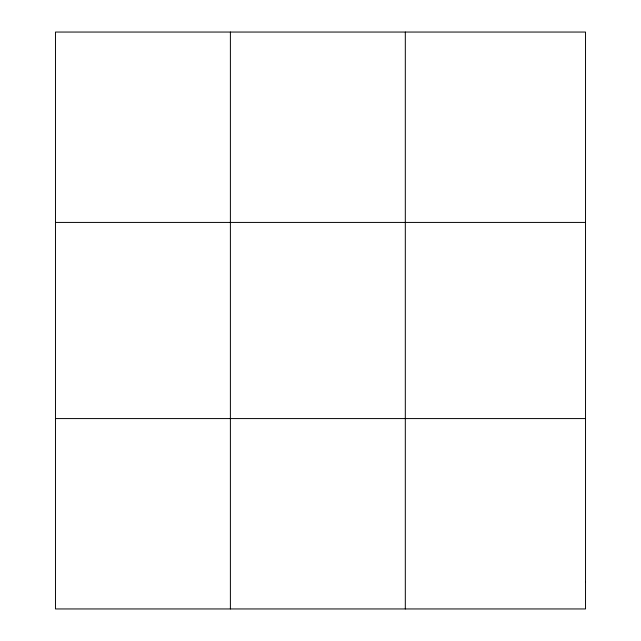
<?xml version="1.0" encoding="UTF-8"?>
<svg xmlns="http://www.w3.org/2000/svg" width="641" height="641" viewBox="0 0 641 641"><rect width="100%" height="100%" fill="white"/><g stroke="black" fill="none" stroke-linecap="round" stroke-linejoin="round"><path stroke-width="0.96" d="M230.391 32.05L230.391 608.95M405.312 32.05L405.312 608.95M55.471 222.427L585.529 222.427M55.471 418.573L585.529 418.573M585.529 581.756L585.529 608.95L55.471 608.95L55.471 32.05L585.529 32.05L585.529 581.756"/></g></svg>
